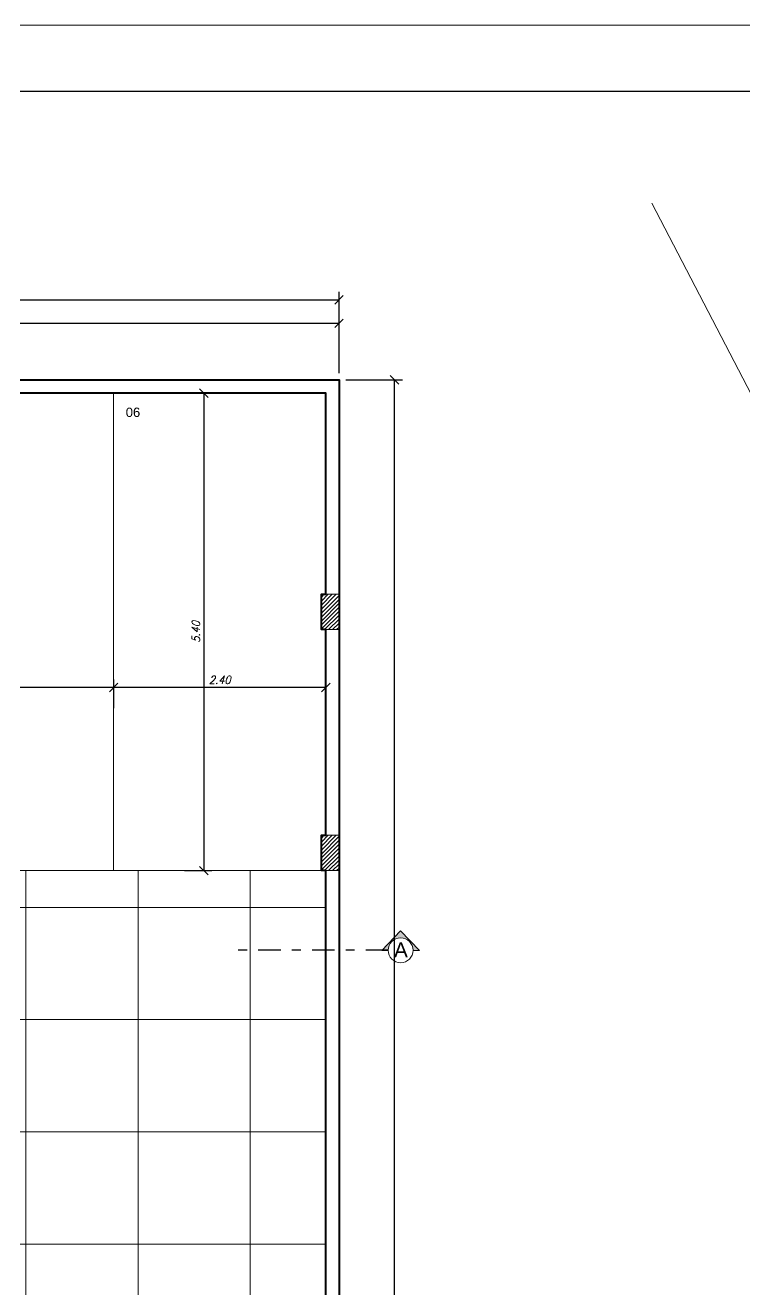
# Model space of a CAD drawing. Header units: millimetres. Extents: x 1865 to 2133, y 1062 to 1142.
# Drawn here: x 1894.56 to 1902.7, y 1081.19 to 1095.49 of the extents above; entities that cross this region are included whole.
import ezdxf

# ---------------------------------------------------------------- set-up
doc = ezdxf.new("R2010")
doc.units = ezdxf.units.MM
doc.header["$PDMODE"] = 35
doc.linetypes.add('DASHDOT', pattern=[25.4, 12.7, -6.35, 0, -6.35])
for name, color, linetype, lineweight in [('Cota', 7, 'Continuous', 9), ('IND', 7, 'Continuous', 13), ('PILAR', 7, 'Continuous', 5), ('PISO', 252, 'Continuous', 9), ('Plarga', 7, 'Continuous', 40), ('texto', 7, 'Continuous', 13)]:
    doc.layers.add(name, color=color, linetype=linetype, lineweight=lineweight)
doc.styles.add('arial', font='arial.ttf')
doc.styles.add('romans15', font='romans.shx', dxfattribs={"width": 0.9, "oblique": 15})
doc.dimstyles.new('COTA_50', dxfattribs={"dimscale": 0.5, "dimtxt": 0.181, "dimasz": 0.193, "dimexe": 0.18, "dimexo": 0.15, "dimgap": 0.085, "dimtad": 1, "dimzin": 4, "dimdsep": 46, "dimtxsty": 'romans15', "dimblk1": 'OBLIQUE', "dimblk2": 'OBLIQUE', "dimsah": 1, "dimcen": 0.09, "dimclrd": 256, "dimclre": 256, "dimclrt": 256, "dimadec": 0, "dimazin": 0, "dimtfac": 1, "dimtmove": 2, "dimatfit": 3, "dimldrblk": 'NONE', "dimfxl": 1, "dimtolj": 1, "dimtzin": 1, "dimarcsym": 0})

# ---------------------------------------------------------------- blocks, each defined once
blk = doc.blocks.new('_OBLIQUE')
at = {"color": 0, "linetype": 'ByBlock'}
blk.add_line((-0.5, -0.5), (0.5, 0.5), dxfattribs=at)
blk = doc.blocks.new('*D127')
at = {"layer": 'Cota', "lineweight": -2, "transparency": 16777216}
for p, q in [((1893.115, 1087.766), (1893.115, 1088.089)), ((1895.565, 1087.766), (1895.565, 1088.089)), ((1895.565, 1087.999), (1893.115, 1087.999))]:
    blk.add_line(p, q, dxfattribs=at)
at = {"layer": 'Defpoints', "color": 0, "transparency": 16777216}
for p in [(1893.115, 1087.999), (1893.115, 1087.691), (1895.565, 1087.691)]:
    blk.add_point(p, dxfattribs=at)
at = {"layer": 'Cota', "lineweight": -2, "transparency": 16777216, "xscale": 0.0965, "yscale": 0.0965, "zscale": 0.0965, "rotation": 180}
blk.add_blockref('_OBLIQUE', (1893.115, 1087.999), dxfattribs=at)
at = {"layer": 'Cota', "lineweight": -2, "transparency": 16777216, "xscale": 0.0965, "yscale": 0.0965, "zscale": 0.0965}
blk.add_blockref('_OBLIQUE', (1895.565, 1087.999), dxfattribs=at)
at = {"layer": 'Cota', "transparency": 16777216, "insert": (1894.34, 1088.086), "char_height": 0.0905, "attachment_point": 5, "style": 'romans15'}
blk.add_mtext('\\A1;2.45', dxfattribs=at)
blk = doc.blocks.new('_None')
blk = doc.blocks.new('*D128')
at = {"layer": 'Cota', "lineweight": -2, "transparency": 16777216}
for p, q in [((1895.565, 1087.766), (1895.565, 1088.089)), ((1897.965, 1087.678), (1897.965, 1088.089)), ((1897.965, 1087.999), (1895.565, 1087.999))]:
    blk.add_line(p, q, dxfattribs=at)
at = {"layer": 'Defpoints', "color": 0, "transparency": 16777216}
for p in [(1895.565, 1087.999), (1895.565, 1087.691), (1897.965, 1087.603)]:
    blk.add_point(p, dxfattribs=at)
at = {"layer": 'Cota', "lineweight": -2, "transparency": 16777216, "xscale": 0.0965, "yscale": 0.0965, "zscale": 0.0965, "rotation": 180}
blk.add_blockref('_OBLIQUE', (1895.565, 1087.999), dxfattribs=at)
at = {"layer": 'Cota', "lineweight": -2, "transparency": 16777216, "xscale": 0.0965, "yscale": 0.0965, "zscale": 0.0965}
blk.add_blockref('_OBLIQUE', (1897.965, 1087.999), dxfattribs=at)
at = {"layer": 'Cota', "transparency": 16777216, "insert": (1896.765, 1088.086), "char_height": 0.0905, "attachment_point": 5, "style": 'romans15'}
blk.add_mtext('\\A1;2.40', dxfattribs=at)
blk = doc.blocks.new('*D145')
at = {"layer": 'Cota', "lineweight": -2, "transparency": 16777216}
for p, q in [((1896.368, 1091.329), (1896.674, 1091.329)), ((1896.584, 1091.329), (1896.584, 1085.929)), ((1896.368, 1085.929), (1896.674, 1085.929))]:
    blk.add_line(p, q, dxfattribs=at)
at = {"layer": 'Defpoints', "color": 0, "transparency": 16777216}
for p in [(1896.293, 1091.329), (1896.293, 1085.929), (1896.584, 1085.929)]:
    blk.add_point(p, dxfattribs=at)
at = {"layer": 'Cota', "lineweight": -2, "transparency": 16777216, "xscale": 0.0965, "yscale": 0.0965, "zscale": 0.0965}
for p, rotation in [((1896.584, 1091.329), 90), ((1896.584, 1085.929), 270)]:
    blk.add_blockref('_OBLIQUE', p, dxfattribs=dict(at, rotation=rotation))
at = {"layer": 'Cota', "transparency": 16777216, "insert": (1896.496, 1088.629), "char_height": 0.0905, "attachment_point": 5, "rotation": 90, "style": 'romans15'}
blk.add_mtext('\\A1;5.40', dxfattribs=at)
blk = doc.blocks.new('*D152')
at = {"layer": 'Cota', "lineweight": -2, "transparency": 16777216}
for p, q in [((1871.115, 1091.554), (1871.115, 1092.475)), ((1871.115, 1092.385), (1898.115, 1092.385)), ((1898.115, 1091.554), (1898.115, 1092.475))]:
    blk.add_line(p, q, dxfattribs=at)
at = {"layer": 'Defpoints', "color": 0, "transparency": 16777216}
for p in [(1898.115, 1092.385), (1871.115, 1091.479), (1898.115, 1091.479)]:
    blk.add_point(p, dxfattribs=at)
at = {"layer": 'Cota', "lineweight": -2, "transparency": 16777216, "xscale": 0.0965, "yscale": 0.0965, "zscale": 0.0965, "rotation": 180}
blk.add_blockref('_OBLIQUE', (1871.115, 1092.385), dxfattribs=at)
at = {"layer": 'Cota', "lineweight": -2, "transparency": 16777216, "xscale": 0.0965, "yscale": 0.0965, "zscale": 0.0965}
blk.add_blockref('_OBLIQUE', (1898.115, 1092.385), dxfattribs=at)
at = {"layer": 'Cota', "transparency": 16777216, "insert": (1884.615, 1092.473), "char_height": 0.0905, "attachment_point": 5, "style": 'romans15'}
blk.add_mtext('\\A1;27.00', dxfattribs=at)
blk = doc.blocks.new('*D153')
at = {"layer": 'Cota', "lineweight": -2, "transparency": 16777216}
for p, q in [((1887.315, 1091.554), (1887.315, 1092.208)), ((1898.115, 1092.118), (1887.315, 1092.118)), ((1898.115, 1091.821), (1898.115, 1092.208))]:
    blk.add_line(p, q, dxfattribs=at)
at = {"layer": 'Defpoints', "color": 0, "transparency": 16777216}
for p in [(1887.315, 1092.118), (1898.115, 1091.746), (1887.315, 1091.479)]:
    blk.add_point(p, dxfattribs=at)
at = {"layer": 'Cota', "lineweight": -2, "transparency": 16777216, "xscale": 0.0965, "yscale": 0.0965, "zscale": 0.0965, "rotation": 180}
blk.add_blockref('_OBLIQUE', (1887.315, 1092.118), dxfattribs=at)
at = {"layer": 'Cota', "lineweight": -2, "transparency": 16777216, "xscale": 0.0965, "yscale": 0.0965, "zscale": 0.0965}
blk.add_blockref('_OBLIQUE', (1898.115, 1092.118), dxfattribs=at)
at = {"layer": 'Cota', "transparency": 16777216, "insert": (1892.715, 1092.206), "char_height": 0.0905, "attachment_point": 5, "style": 'romans15'}
blk.add_mtext('\\A1;10.80', dxfattribs=at)
blk = doc.blocks.new('*D628')
at = {"layer": 'Cota', "lineweight": -2, "transparency": 16777216}
for p, q in [((1898.19, 1091.479), (1898.833, 1091.479)), ((1898.743, 1066.779), (1898.743, 1091.479)), ((1898.19, 1066.779), (1898.833, 1066.779))]:
    blk.add_line(p, q, dxfattribs=at)
at = {"layer": 'Defpoints', "color": 0, "transparency": 16777216}
for p in [(1898.115, 1091.479), (1898.743, 1091.479), (1898.115, 1066.779)]:
    blk.add_point(p, dxfattribs=at)
at = {"layer": 'Cota', "lineweight": -2, "transparency": 16777216, "xscale": 0.0965, "yscale": 0.0965, "zscale": 0.0965}
for p, rotation in [((1898.743, 1091.479), 90), ((1898.743, 1066.779), 270)]:
    blk.add_blockref('_OBLIQUE', p, dxfattribs=dict(at, rotation=rotation))
at = {"layer": 'Cota', "transparency": 16777216, "insert": (1898.655, 1079.129), "char_height": 0.0905, "attachment_point": 5, "rotation": 90, "style": 'romans15'}
blk.add_mtext('\\A1;24.70', dxfattribs=at)

msp = doc.modelspace()

# ---------------------------------------------------------------- hatches: boundary and pattern name
at = {"layer": 'IND'}
msp.add_hatch(color=0, dxfattribs=at).paths.add_polyline_path([(1898.6001, 1085.0255), (1898.6709, 1085.0255, -1.0147776), (1898.9526, 1085.0255), (1899.0234, 1085.0255), (1898.8117, 1085.2477)])
at = {"layer": 'PILAR'}
h = msp.add_hatch(dxfattribs=at)
h.set_pattern_fill('ANSI31,_O', color=256, scale=0.01, angle=-90)
h.set_pattern_definition([(225, (2850.328812, 2952.617247), (-0.0224506403, 0.0224506403), [])])
h.paths.add_polyline_path([(1897.9146, 1088.6543), (1898.1146, 1088.6543), (1898.1146, 1089.0543), (1897.9146, 1089.0543)])
h = msp.add_hatch(dxfattribs=at)
h.set_pattern_fill('ANSI31,_O', color=256, scale=0.01, angle=-90)
h.set_pattern_definition([(225, (2850.328812, 2949.892247), (-0.0224506403, 0.0224506403), [])])
h.paths.add_polyline_path([(1897.9146, 1085.9293), (1898.1146, 1085.9293), (1898.1146, 1086.3293), (1897.9146, 1086.3293)])
at = {"layer": 'PISO'}
h = msp.add_hatch(dxfattribs=at)
h.set_pattern_fill('NET,_O', color=256, scale=0.4)
h.set_pattern_definition([(0, (1892.0297, 1084.2425), (0, 1.27), []), (90, (1892.0297, 1084.2425), (-1.27, 8e-17), [])])
h.paths.add_polyline_path([(1894.4896, 1085.9293), (1887.4146, 1085.9293), (1887.4146, 1086.4043), (1887.2146, 1086.4043), (1887.2146, 1086.8043), (1885.8896, 1086.8043), (1885.8896, 1086.1893), (1885.8896, 1086.1543), (1885.8896, 1085.9543), (1886.2396, 1085.9543), (1886.2396, 1080.6543), (1892.7146, 1080.6543), (1893.1146, 1080.6543), (1893.1146, 1080.4543), (1892.7146, 1080.4543), (1892.7146, 1077.9043), (1893.1146, 1077.9043), (1893.1146, 1077.7043), (1892.7146, 1077.7043), (1892.7146, 1072.4043), (1893.1146, 1072.4043), (1893.1146, 1072.2043), (1894.4896, 1072.2043), (1894.4896, 1077.8543), (1893.6896, 1077.8543), (1893.6896, 1080.4543), (1894.4896, 1080.4543)])
h.paths.add_polyline_path([(1887.4146, 1088.8543), (1885.8896, 1088.8543), (1885.8896, 1087.0043), (1885.8896, 1086.9693), (1885.8896, 1086.8043), (1887.4146, 1086.8043)])
h.paths.add_polyline_path([(1897.9646, 1077.7043), (1897.9146, 1077.7043), (1897.9146, 1078.1043), (1897.9646, 1078.1043), (1897.9646, 1080.4543), (1897.9146, 1080.4543), (1897.9146, 1080.8543), (1897.9646, 1080.8543), (1897.9646, 1085.9293), (1897.9146, 1085.9293), (1894.4896, 1085.9293), (1894.4896, 1080.4543), (1893.6896, 1080.4543), (1893.6896, 1077.8543), (1894.4896, 1077.8543), (1894.4896, 1072.2043), (1892.7146, 1072.2043), (1892.7146, 1066.9293), (1894.7396, 1066.9293), (1894.7396, 1066.9693), (1897.4896, 1066.9693), (1897.9646, 1066.9293), (1897.9646, 1072.2043), (1897.9146, 1072.2043), (1897.9146, 1072.6043), (1897.9646, 1072.6043)])
h.paths.add_polyline_path([(1895.247, 1076.4321), (1895.747, 1076.9321), (1896.247, 1076.4321)], flags=16)
h.paths.add_polyline_path([(1886.4003, 1088.0194), (1886.6821, 1088.0194), (1886.7181, 1088.1536), (1886.4362, 1088.1536)], flags=24)

# ---------------------------------------------------------------- linework, layer by layer
at = {"color": 7, "linetype": 'Continuous', "lineweight": 20}
msp.add_line((1949.7758, 1095.4891), (1865.7758, 1095.4891), dxfattribs=at)
msp.add_line((1949.0258, 1094.7391), (1866.5258, 1094.7391))
at = {"lineweight": 5}
msp.add_lwpolyline([(1901.6524, 1093.4793), (1916.0231, 1065.8562, 0.2797442), (1917.7973, 1064.7793), (1933.9473, 1064.7793)], format="xyb", dxfattribs=at)
for points in [[(1895.5646, 1085.9293), (1895.5646, 1091.3293)], [(1897.9646, 1085.9293), (1887.4146, 1085.9293)]]:
    msp.add_lwpolyline(points, dxfattribs=at)
at = {"linetype": 'DASHDOT', "lineweight": 30, "ltscale": 0.02}
msp.add_lwpolyline([(1898.6709, 1085.0296), (1896.9714, 1085.0296)], dxfattribs=at)
at = {"layer": 'IND', "color": 0}
msp.add_lwpolyline([(1898.6709, 1085.0255), (1898.6001, 1085.0255), (1898.8117, 1085.2477), (1899.0234, 1085.0255), (1898.9526, 1085.0255)], dxfattribs=at)
msp.add_circle((1898.8117, 1085.0276), 0.1408, dxfattribs=at)
at = {"layer": 'PILAR'}
for points in [[(1897.9146, 1089.0543), (1897.9146, 1088.6543), (1898.1146, 1088.6543), (1898.1146, 1089.0543)], [(1897.9146, 1086.3293), (1897.9146, 1085.9293), (1898.1146, 1085.9293), (1898.1146, 1086.3293)]]:
    msp.add_lwpolyline(points, close=True, dxfattribs=at)
at = {"layer": 'Plarga'}
for points in [[(1871.1146, 1091.4793), (1898.1146, 1091.4793), (1898.1146, 1066.7793)], [(1897.9646, 1080.8543), (1897.9646, 1085.9293), (1897.9146, 1085.9293), (1897.9146, 1086.3293), (1897.9646, 1086.3293), (1897.9646, 1086.3293), (1897.9646, 1088.6543), (1897.9146, 1088.6543), (1897.9146, 1089.0543), (1897.9646, 1089.0543), (1897.9646, 1089.0543), (1897.9646, 1091.3293), (1871.3618, 1091.3293)]]:
    msp.add_lwpolyline(points, dxfattribs=at)

# ---------------------------------------------------------------- texts
at = {"layer": 'IND', "color": 0, "style": 'arial'}
msp.add_text('A', height=0.1688, rotation=0.46428, dxfattribs=at).set_placement((1898.7364, 1084.9467))
at = {"layer": 'texto', "style": 'arial'}
msp.add_text('06', height=0.10557, dxfattribs=at).set_placement((1895.7013, 1091.0595))

# ---------------------------------------------------------------- dimensions: what is measured, and where the dimension line sits
at = {"layer": 'Cota'}
for base, p1, p2, angle, picture, middle in [((1898.1146, 1092.385), (1871.1146, 1091.4793), (1898.1146, 1091.4793), 180, '*D152', (1884.6146, 1092.4728)), ((1898.7425, 1091.4793), (1898.1146, 1066.7793), (1898.1146, 1091.4793), 270, '*D628', (1898.6548, 1079.1293)), ((1896.584, 1085.9293), (1896.2933, 1091.3293), (1896.2933, 1085.9293), 90, '*D145', (1896.4962, 1088.6293))]:
    dim = msp.add_linear_dim(base=base, p1=p1, p2=p2, angle=angle, dimstyle='COTA_50', dxfattribs=at)
    dim.commit()
    dim.dimension.update_dxf_attribs({"geometry": picture, "text_midpoint": middle})
for base, p1, p2, picture, middle in [((1887.3146, 1092.1179), (1898.1146, 1091.7464), (1887.3146, 1091.4793), '*D153', (1892.7146, 1092.2056)), ((1893.1146, 1087.9987), (1895.5646, 1087.6914), (1893.1146, 1087.6914), '*D127', (1894.3396, 1088.0865)), ((1895.5646, 1087.9987), (1897.9646, 1087.6027), (1895.5646, 1087.6914), '*D128', (1896.7646, 1088.0865))]:
    dim = msp.add_linear_dim(base=base, p1=p1, p2=p2, dimstyle='COTA_50', dxfattribs=at)
    dim.commit()
    dim.dimension.update_dxf_attribs({"geometry": picture, "text_midpoint": middle})

doc.saveas('drawing.dxf')
